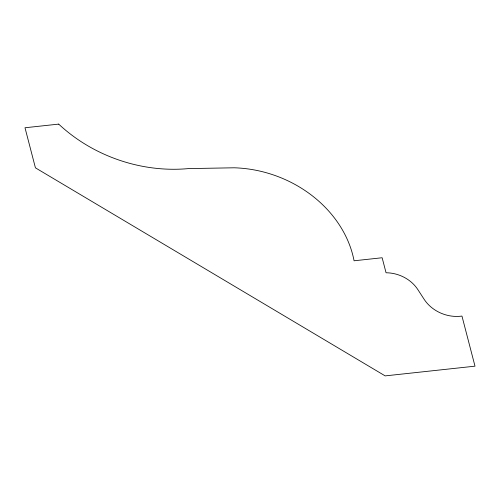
<?xml version="1.0" encoding="UTF-8"?>
<svg xmlns="http://www.w3.org/2000/svg" width="500" height="500" viewBox="0 0 500 500"><rect width="100%" height="100%" fill="white"/><g stroke="black" fill="none" stroke-linecap="round" stroke-linejoin="round"><path stroke-width="0.75" d="M58.694 124.113L25 127.756L35.431 167.838L385.156 375.887L475 366.169L461.956 316.069A34.344 28.931 19.4 0 1 424.144 299.3L417.837 289.581A33.669 28.369 19.4 0 0 386.056 272.775L382.144 257.75L354.069 260.788A114.938 96.831 19.4 0 0 234.225 167.794L188.331 168.6A145.631 122.688 19.4 0 1 58.694 124.113"/></g></svg>
